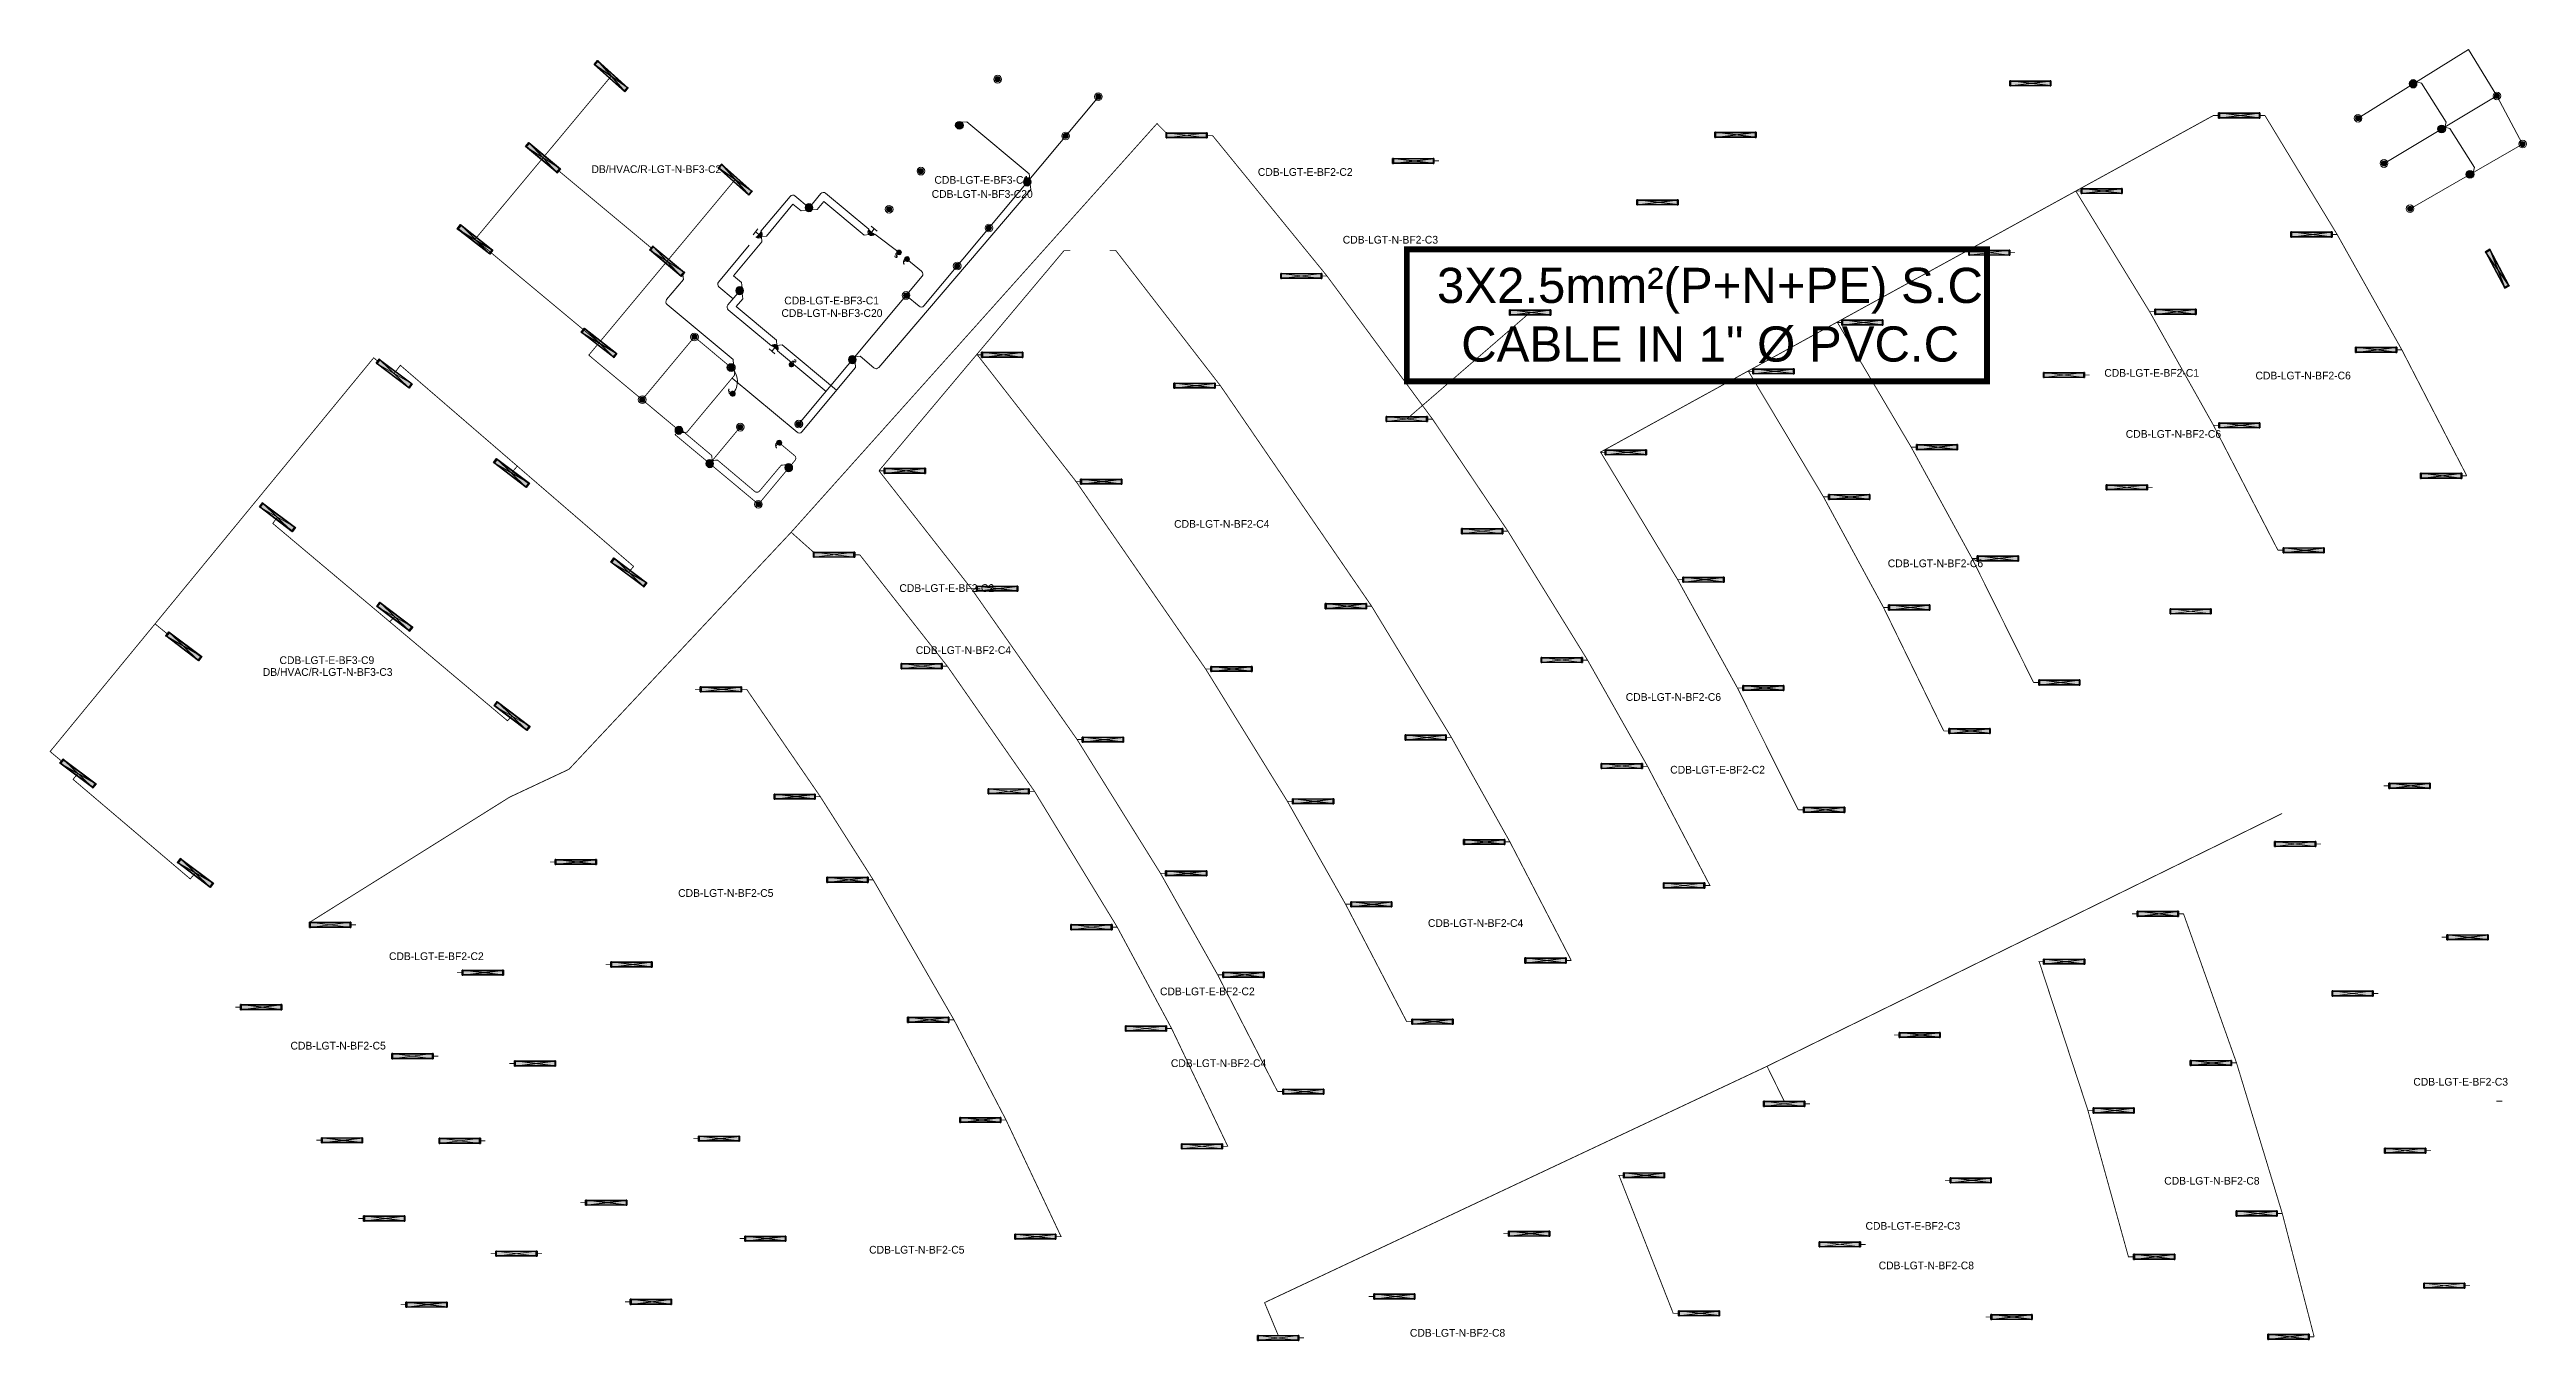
# Model space of a CAD drawing. Header units: inches. Extents: x 1182429 to 1211915, y -922309 to -906718.
# Drawn here: x 1195314 to 1198198, y -921731 to -920227 of the extents above; entities that cross this region are included whole.
import ezdxf

# ---------------------------------------------------------------- set-up
doc = ezdxf.new("R2010")
doc.units = ezdxf.units.IN
doc.header["$LTSCALE"] = 6
for name, color, linetype, lineweight in [('2 WAY SWITCH BOARD', 1, 'Continuous', 18), ('ELE TUBE LIGHT', 2, 'Continuous', 5), ('ELE WIRING', 1, 'Continuous', 0), ('ELECT TEXT', 3, 'Continuous', 20), ('EWIR', 200, 'Continuous', 5), ('FIRE ALRAM', 12, 'Continuous', 0), ('Hatch', 251, 'Continuous', 0), ('SWITCH BOARD', 1, 'Continuous', 18), ('UPS', 1, 'UPS_LINE', 0)]:
    doc.layers.add(name, color=color, linetype=linetype, lineweight=lineweight)
for name, color, linetype in [('CELLING', 34, 'Continuous'), ('E-WIRING', 5, 'Continuous'), ('LIGHT', 8, 'Continuous'), ('YH TEXT', 123, 'Continuous')]:
    doc.layers.add(name, color=color, linetype=linetype)
doc.styles.add('ARIAL', font='arial.ttf', dxfattribs={"height": 8})
doc.styles.get("Standard").update_dxf_attribs({"font": 'stylu.ttf', "height": 96})
doc.linetypes.add('UPS_LINE', pattern='A,12.7,-5.08,["UPS",Standard,S=2.54,R=0,X=-2.54,Y=-1.27],-6.35', length=24.13)
pattern_1 = [(0, (-62.5046516, 0), (0, 0.001397), [0.001016, -0.000381]), (90, (-62.5046516, 0), (-0.001397, 0), [0.001016, -0.000381])]
pattern_2 = [(0, (-27.8192783, 2.9401021), (0, 0.001397), [0.001016, -0.000381]), (90, (-27.8192783, 2.9401021), (-0.001397, 0), [0.001016, -0.000381])]

# ---------------------------------------------------------------- blocks, each defined once
blk = doc.blocks.new('fdfdgfd')
at = {"lineweight": -3}
blk.add_hatch(color=7, dxfattribs=at).paths.add_polyline_path([(23202, 14980.4), (23207.4, 14980.4), (23207.4, 15026.6), (23202, 15026.6)])
at = {"layer": 'Hatch'}
h = blk.add_hatch(dxfattribs=at)
h.set_pattern_fill('ANGLE', color=1, scale=0.0002)
h.set_pattern_definition(pattern_1)
h.paths.add_polyline_path([(23201.7, 15026.6), (23207.7, 15026.6), (23207.7, 15027.5), (23201.7, 15027.5)])
h = blk.add_hatch(dxfattribs=at)
h.set_pattern_fill('ANGLE', color=1, scale=0.0002)
h.set_pattern_definition(pattern_1)
h.paths.add_polyline_path([(23201.7, 14980.4), (23207.7, 14980.4), (23207.7, 14979.5), (23201.7, 14979.5)])
for p, q in [((23207.7, 15027.5), (23201.7, 14979.5)), ((23201.7, 15027.5), (23207.7, 14979.5))]:
    blk.add_line(p, q)
at = {"layer": 'CELLING', "color": 1}
for points in [[(23201.7, 14979.5), (23207.7, 14979.5), (23207.7, 15027.5), (23201.7, 15027.5)], [(23207.7, 15026.6), (23201.7, 15026.6), (23201.7, 15027.5), (23207.7, 15027.5)], [(23201.7, 15026.6), (23207.7, 15026.6), (23207.7, 15027.5), (23201.7, 15027.5)], [(23201.7, 14980.4), (23207.7, 14980.4), (23207.7, 14979.5), (23201.7, 14979.5)], [(23201.7, 14980.4), (23207.7, 14980.4), (23207.7, 14979.5), (23201.7, 14979.5)]]:
    blk.add_lwpolyline(points, close=True, dxfattribs=at)
at = {"layer": 'CELLING', "color": 5}
blk.add_lwpolyline([(23202, 14980.4), (23207.4, 14980.4), (23207.4, 15026.6), (23202, 15026.6)], close=True, dxfattribs=at)
blk = doc.blocks.new('sdfdsf')
at = {"lineweight": -3}
blk.add_hatch(color=7, dxfattribs=at).paths.add_polyline_path([(23236.7, 14983.3), (23242.1, 14983.3), (23242.1, 15029.5), (23236.7, 15029.5)])
at = {"layer": 'Hatch'}
h = blk.add_hatch(dxfattribs=at)
h.set_pattern_fill('ANGLE', color=5, scale=0.0002)
h.set_pattern_definition(pattern_2)
h.paths.add_polyline_path([(23236.4, 15029.5), (23242.4, 15029.5), (23242.4, 15030.4), (23236.4, 15030.4)])
h = blk.add_hatch(dxfattribs=at)
h.set_pattern_fill('ANGLE', color=5, scale=0.0002)
h.set_pattern_definition(pattern_2)
h.paths.add_polyline_path([(23236.4, 14983.3), (23242.4, 14983.3), (23242.4, 14982.4), (23236.4, 14982.4)])
for p, q in [((23242.4, 15030.4), (23236.4, 14982.4)), ((23242.4, 14982.4), (23236.4, 15030.4))]:
    blk.add_line(p, q)
at = {"layer": 'CELLING', "color": 5}
for points in [[(23236.4, 14982.4), (23242.4, 14982.4), (23242.4, 15030.4), (23236.4, 15030.4)], [(23242.4, 15029.5), (23236.4, 15029.5), (23236.4, 15030.4), (23242.4, 15030.4)], [(23236.4, 15029.5), (23242.4, 15029.5), (23242.4, 15030.4), (23236.4, 15030.4)], [(23236.7, 14983.3), (23242.1, 14983.3), (23242.1, 15029.5), (23236.7, 15029.5)], [(23236.4, 14983.3), (23242.4, 14983.3), (23242.4, 14982.4), (23236.4, 14982.4)], [(23236.4, 14983.3), (23242.4, 14983.3), (23242.4, 14982.4), (23236.4, 14982.4)]]:
    blk.add_lwpolyline(points, close=True, dxfattribs=at)
blk = doc.blocks.new('gdfgdfgtrerter')
h = blk.add_hatch(color=7)
h.dxf.hatch_style = 1
edge = h.paths.add_edge_path()
edge.add_arc((41187.5, -371264.8), 3.45, 0, 360)
at = {"color": 1, "linetype": 'ByBlock', "lineweight": -3}
blk.add_circle((41187.5, -371264.8), 3.45, dxfattribs=at)
at = {"layer": 'LIGHT', "color": 1}
blk.add_circle((41187.5, -371264.9), 4.47, dxfattribs=at)
blk = doc.blocks.new('GHJHGH')
at = {"linetype": 'ByBlock'}
h = blk.add_hatch(color=7, dxfattribs=at)
h.dxf.hatch_style = 1
edge = h.paths.add_edge_path()
edge.add_line((190816.7, -71171.2), (190809.6, -71171.2))
edge.add_arc((190813.2, -71171.2), 3.56, 180, 360)
at = {"layer": 'UPS'}
for points in [[(190817.7, -71166.7), (190808.7, -71166.7)], [(190813.2, -71171.2), (190813.2, -71166.7)]]:
    blk.add_lwpolyline(points, dxfattribs=at)
blk.add_arc((190813.2, -71171.2), 4.5, 180, 0, dxfattribs=at)
at = {"layer": 'UPS', "linetype": 'ByBlock'}
blk.add_arc((190813.2, -71171.2), 3.56, 180, 0, dxfattribs=at)
blk = doc.blocks.new('y')
h = blk.add_hatch(color=1)
edge = h.paths.add_edge_path()
edge.add_ellipse((31450.2, -21320.8), major_axis=(2.46, -1.51), ratio=1, start_angle=-82.471, end_angle=97.529)
edge.add_ellipse((31450.2, -21320.8), major_axis=(2.46, -1.51), ratio=1, start_angle=97.529, end_angle=277.529)
at = {"color": 1}
for centre, major_axis, ratio, start_param, end_param in [((31450.2, -21320.8), (2.46, -1.51), 1, -1.439389712157278, 4.843795595022306), ((31449, -21329.3), (5.9, 10.4), 0.660229, -0.437443, 0.437443), ((31454, -21325.2), (1.4, 5.66), 0.529648, -0.741342, 0.741342)]:
    blk.add_ellipse(centre, major_axis=major_axis, ratio=ratio, start_param=start_param, end_param=end_param, dxfattribs=at)
blk = doc.blocks.new('A$C653A0787')
at = {"layer": '2 WAY SWITCH BOARD', "xscale": 0.8072676537327126, "yscale": 0.8072676537327126, "zscale": 0.8072676537327126, "rotation": 270}
blk.add_blockref('y', (17214.4, 25397.1), dxfattribs=at)
at = {"layer": '2 WAY SWITCH BOARD', "text_generation_flag": 4}
blk.add_text('$', height=5.59, dxfattribs=at).set_placement((1.5, 7.5))
blk = doc.blocks.new('dsfasd')
at = {"layer": 'ELE TUBE LIGHT'}
h = blk.add_hatch(color=7, dxfattribs=at)
h.dxf.hatch_style = 1
h.paths.add_polyline_path([(111616.8, -26221.5, 1), (111610.8, -26221.5, 1)])
at = {"layer": 'ELE TUBE LIGHT', "color": 204}
for radius in [4.5, 3]:
    blk.add_circle((111613.8, -26221.5), radius, dxfattribs=at)

msp = doc.modelspace()

# ---------------------------------------------------------------- linework, layer by layer
at = {"layer": 'EWIR'}
for points in [[(1198194, -920337.6), (1198164.1, -920281.5), (1198130.8, -920227.5), (1198002.3, -920307.4)], [(1198032.6, -920360.1), (1198164.1, -920281.5)], [(1198062.9, -920412.9), (1198194, -920337.6)], [(1196274.6, -920442.5), (1196303.1, -920463.8)], [(1196161.3, -920578.3), (1196217.9, -920625.6)]]:
    msp.add_lwpolyline(points, dxfattribs=at)
at = {"layer": 'EWIR', "const_width": 1}
for points in [[(1195967.6, -920258.5), (1195809.1, -920448.5), (1195953.6, -920569), (1196112, -920379)], [(1197833.9, -920304.3), (1197673.6, -920392.3)], [(1197840.8, -920304.3), (1197833.9, -920304.3)], [(1197887, -920304.3), (1197893.9, -920304.3)], [(1197893.9, -920304.3), (1197978, -920442.9), (1198053.4, -920577.3), (1198129, -920724)], [(1196924.9, -920357.2), (1196931.8, -920357.2)], [(1197673.6, -920392.3), (1197542.9, -920464.1), (1197395, -920545.3), (1197119.4, -920696.7), (1197119.4, -920696.7), (1197119.4, -920696.7)], [(1197680.6, -920392.3), (1197673.6, -920392.3)], [(1197673.6, -920392.3), (1197759.6, -920532.8), (1197834, -920665.2), (1197909, -920810.6)], [(1197971.1, -920442.9), (1197978, -920442.9)], [(1196495.4, -920461.4), (1196393.2, -920583), (1196279.6, -920718.1), (1196279.6, -920718.1)], [(1196495.4, -920461.4), (1196502.3, -920461.4)], [(1196548.4, -920461.4), (1196555.3, -920461.4)], [(1196555.3, -920461.4), (1196677.2, -920618.9), (1196853.3, -920875.7), (1196946.3, -921028.6), (1197014.5, -921150.4), (1197086, -921288.5)], [(1196894.3, -920657.9), (1197038, -920533.7)], [(1197766.5, -920532.8), (1197759.6, -920532.8)], [(1196107.4, -920597.9), (1196064.7, -920562.2), (1196003.8, -920635.3)], [(1197395, -920545.3), (1197401.9, -920545.3)], [(1197624.4, -920964.7), (1197552.8, -920820.3), (1197481.8, -920690.5), (1197395.9, -920545.3)], [(1195328.3, -921056.8), (1195327.5, -921056.2), (1195314.2, -921045.1), (1195691.1, -920586.5), (1195696.4, -920591)], [(1195714.8, -920604.9), (1195722.1, -920595.2), (1195993.8, -920829.5), (1195990, -920834.1), (1195988.2, -920836.5)], [(1195953.6, -920569), (1195941.6, -920583.4), (1196046.5, -920670.9), (1196042.2, -920676.1), (1196139.2, -920757.1)], [(1196393.2, -920583), (1196400.1, -920583)], [(1196394.1, -920583), (1196509.3, -920730.8), (1196660.1, -920949), (1196755.3, -921103.1), (1196823.1, -921223), (1196894.3, -921359.8)], [(1198046.5, -920577.3), (1198053.4, -920577.3)], [(1196670.3, -920618.9), (1196677.2, -920618.9)], [(1197291.4, -920602.2), (1197298.3, -920602.2)], [(1197292.3, -920602.2), (1197379.7, -920748.5), (1197449.6, -920877.3), (1197519.8, -921021.2)], [(1196082.5, -920709.8), (1196118, -920667.2)], [(1197840.9, -920665.2), (1197834, -920665.2)], [(1197119.4, -920696.7), (1197126.3, -920696.7)], [(1197350.3, -921113), (1197279.5, -920971.1), (1197209.9, -920844.9), (1197120.3, -920696.7)], [(1197481.8, -920690.5), (1197488.8, -920690.5)], [(1195851.5, -920720.7), (1195858.4, -920712.7)], [(1196174.7, -920714.5), (1196139.2, -920757.1)], [(1196279.6, -920718.1), (1196286.5, -920718.1)], [(1196279.6, -920718.1), (1196387.2, -920855.4)], [(1196508.4, -920730.8), (1196515.3, -920730.8)], [(1198122.1, -920724), (1198129, -920724)], [(1197379.7, -920748.5), (1197386.6, -920748.5)], [(1197552.8, -920820.3), (1197559.7, -920820.3)], [(1197915.9, -920810.6), (1197909, -920810.6)], [(1197209.9, -920844.9), (1197216.8, -920844.9)], [(1196387.2, -920855.4), (1196394.1, -920855.4)], [(1196387.2, -920855.4), (1196510.4, -921031.2), (1196607.5, -921187), (1196674.1, -921305.2), (1196743.9, -921441.2)], [(1196846.4, -920875.7), (1196853.3, -920875.7)], [(1197449.6, -920877.3), (1197456.5, -920877.3)], [(1195451.4, -920908.7), (1195436.4, -920896.4)], [(1196660.1, -920949), (1196667, -920949)], [(1197624.4, -920964.7), (1197631.3, -920964.7)], [(1196065.5, -920972.7), (1196072.4, -920972.7)], [(1196118.6, -920972.7), (1196125.5, -920972.7)], [(1196484.8, -921610.1), (1196491.7, -921610.1), (1196427.6, -921474.3), (1196366.9, -921357.6), (1196272.9, -921194.6), (1196211.3, -921097.7), (1196125.5, -920972.7)], [(1197279.5, -920971.1), (1197286.5, -920971.1)], [(1197519.8, -921021.2), (1197526.7, -921021.2)], [(1196510.4, -921031.2), (1196517.3, -921031.2)], [(1196939.4, -921028.6), (1196946.3, -921028.6)], [(1195483.4, -921186.5), (1195477.4, -921193.5), (1195340.9, -921077.5), (1195346.7, -921070.6)], [(1198032.3, -921085.1), (1198039.2, -921085.1)], [(1196204.4, -921097.7), (1196211.3, -921097.7)], [(1196755.3, -921103.1), (1196762.2, -921103.1)], [(1197350.3, -921113), (1197357.3, -921113)], [(1197007.6, -921150.4), (1197014.5, -921150.4)], [(1195896.5, -921173.8), (1195903.4, -921173.8)], [(1196266, -921194.6), (1196272.9, -921194.6)], [(1196607.5, -921187), (1196614.4, -921187)], [(1196823.1, -921223), (1196830, -921223)], [(1197739.1, -921234.2), (1197746, -921234.2)], [(1197792.2, -921234.2), (1197799.1, -921234.2)], [(1197951.2, -921726.8), (1197914.1, -921583.2), (1197860.8, -921407.8), (1197799.1, -921234.2)], [(1198099.8, -921261.4), (1198106.8, -921261.4)], [(1195788.1, -921302.7), (1195795, -921302.7)], [(1195961.3, -921293), (1195968.2, -921293)], [(1196674.1, -921305.2), (1196681, -921305.2)], [(1197079.1, -921288.5), (1197086, -921288.5)], [(1197630, -921289.8), (1197636.9, -921289.8)], [(1197630.9, -921289.8), (1197687.7, -921463.1), (1197734.9, -921633.6), (1197741.8, -921633.6)], [(1195530, -921342.8), (1195536.9, -921342.8)], [(1196360, -921357.6), (1196366.9, -921357.6)], [(1196894.3, -921359.8), (1196901.2, -921359.8)], [(1197461.8, -921375.3), (1197468.7, -921375.3)], [(1195849, -921408.5), (1195855.9, -921408.5)], [(1197853.9, -921407.8), (1197860.8, -921407.8)], [(1196743.9, -921441.2), (1196750.8, -921441.2)], [(1198163.3, -921452.4), (1198170.3, -921452.4)], [(1196420.7, -921474.3), (1196427.6, -921474.3)], [(1197687.7, -921463.1), (1197694.6, -921463.1)], [(1195624.1, -921497.8), (1195631, -921497.8)], [(1196063.3, -921496), (1196070.2, -921496)], [(1197140.6, -921538.7), (1197147.5, -921538.7)], [(1197204.7, -921699.5), (1197141.5, -921538.7)], [(1197521.2, -921544.6), (1197528.1, -921544.6)], [(1195931.9, -921570.5), (1195938.8, -921570.5)], [(1195673.3, -921589), (1195680.2, -921589)], [(1197907.2, -921583.2), (1197914.1, -921583.2)], [(1195827.3, -921630), (1195834.2, -921630)], [(1196117.3, -921612.4), (1196124.2, -921612.4)], [(1197006.9, -921606.7), (1197013.8, -921606.7)], [(1195722.6, -921689.4), (1195729.5, -921689.4)], [(1195983.9, -921686), (1195990.8, -921686)], [(1196849.8, -921679.8), (1196856.7, -921679.8)], [(1197204.7, -921699.5), (1197211.6, -921699.5)], [(1197568.7, -921703.8), (1197575.7, -921703.8)], [(1197944.3, -921726.8), (1197951.2, -921726.8)]]:
    msp.add_lwpolyline(points, dxfattribs=at)
at = {"layer": 'EWIR'}
for points in [[(1196311.1, -920513.9), (1196326.3, -920526.5, 0.414214), (1196331.9, -920526), (1196535.2, -920282.4)], [(1196198.1, -920411.7), (1196181.6, -920398, 0.414214), (1196176, -920398.5), (1196142.1, -920439.1)], [(1196198.1, -920411.7), (1196211.8, -920395.2, -0.414214), (1196217.4, -920394.7), (1196267.7, -920436.7)], [(1196109.7, -920517.7), (1196093.2, -920504, -0.414214), (1196092.7, -920498.3), (1196128.6, -920455.2)], [(1196312.2, -920471.6), (1196329.3, -920485.8, -0.414214), (1196329.8, -920491.5), (1196186.2, -920663.6)], [(1196117.4, -920508.5), (1196103.6, -920524.9, 0.414214), (1196104.1, -920530.6), (1196154.4, -920572.5)]]:
    msp.add_lwpolyline(points, format="xyb", dxfattribs=at)
at = {"layer": 'EWIR', "const_width": 1}
msp.add_lwpolyline([(1196174.7, -920714.5), (1196181.8, -920706, 0.414214), (1196181.3, -920700.4), (1196163.4, -920685.5)], format="xyb", dxfattribs=at)
at = {"layer": 'EWIR'}
msp.add_arc((1196093.6, -920614), 21.2, 317.4047, 49.2842, dxfattribs=at)
at = {"layer": 'FIRE ALRAM', "color": 0, "linetype": 'ByBlock', "ltscale": 12, "const_width": 6.88}
msp.add_lwpolyline([(1196894.4, -920613.9), (1197570.3, -920613.9), (1197570.3, -920460.3), (1196894.4, -920460.3)], close=True, dxfattribs=at)
at = {"layer": 'UPS'}
for points in [[(1198070.3, -920265), (1198076.1, -920266.5), (1198104.9, -920312), (1198103.4, -920317.8)], [(1196376.1, -920312.2), (1196382, -920311.6), (1196454.7, -920372.2), (1196455.2, -920378.2)], [(1198103.4, -920317.8), (1198109.2, -920319.3), (1198138, -920364.8), (1198136.5, -920370.6)], [(1196142.7, -920445.4), (1196148.6, -920444.9), (1196179.4, -920407.4), (1196188.8, -920415.3), (1196194.8, -920414.7)], [(1196201.8, -920414.1), (1196207.8, -920413.6), (1196215.4, -920404.5), (1196262.3, -920443.6), (1196268.3, -920443)], [(1196142.7, -920445.4), (1196143.2, -920451.4), (1196110.1, -920491.1), (1196119.5, -920498.9), (1196120.1, -920504.9)], [(1196120.4, -920511.7), (1196121, -920517.7), (1196113.3, -920526.9), (1196160.2, -920566), (1196160.8, -920572)], [(1196160.8, -920572), (1196166.7, -920571.4), (1196230.2, -920624.4)]]:
    msp.add_lwpolyline(points, dxfattribs=at).dxf.unprotected_set("ltscale", 0)
at = {"layer": 'UPS', "const_width": 1}
for points in [[(1196203.3, -920812.9), (1196177.3, -920789.7), (1196603.4, -920313.7), (1196614, -920324.4)], [(1196661, -920327.4), (1196667.9, -920327.4)], [(1196667.9, -920327.4), (1196801.4, -920491.2), (1196924.3, -920657.9), (1197012.2, -920788.5), (1197104.9, -920938.6), (1197174.8, -921062.3)], [(1195906.1, -920368.3), (1196015.1, -920459.2)], [(1197596, -920464.1), (1197602.9, -920464.1)], [(1196794.5, -920491.2), (1196801.4, -920491.2)], [(1196110.9, -920600.7), (1196111.4, -920606.7), (1196055.9, -920673.2), (1196049.9, -920673.7)], [(1197682.8, -920606.6), (1197689.8, -920606.6)], [(1196043.5, -920671.2), (1196049.5, -920670.6), (1196084.8, -920700.3), (1196085.4, -920706.3)], [(1196917.4, -920657.9), (1196924.3, -920657.9)], [(1197756.2, -920737.4), (1197763.1, -920737.4)], [(1195852.2, -921003.9), (1195846.8, -921009.2), (1195573.5, -920779.4), (1195578.9, -920772.3)], [(1196177.3, -920789.7), (1195918.5, -921065.8), (1195849.5, -921098.2), (1195616.5, -921244)], [(1197005.2, -920788.5), (1197012.2, -920788.5)], [(1196250.3, -920815.9), (1196257.2, -920815.9)], [(1196257.2, -920815.9), (1196359.2, -920945.7), (1196460.7, -921091.4), (1196557.1, -921249.6), (1196620.5, -921367.8), (1196685.9, -921505)], [(1195715.6, -920888.1), (1195709.7, -920893.9)], [(1197097.9, -920938.6), (1197104.9, -920938.6)], [(1196352.3, -920945.7), (1196359.2, -920945.7)], [(1197167.9, -921062.3), (1197174.8, -921062.3)], [(1197240.5, -921201.1), (1197247.4, -921201.1), (1197174.8, -921062.3)], [(1196453.8, -921091.4), (1196460.7, -921091.4)], [(1197334, -921452.5), (1197314, -921411.7), (1197913.9, -921117.3)], [(1197952.2, -921152.9), (1197959.1, -921152.9)], [(1195663.6, -921247), (1195670.5, -921247)], [(1196550.2, -921249.6), (1196557.1, -921249.6)], [(1198019.1, -921327), (1198026, -921327)], [(1196613.6, -921367.8), (1196620.5, -921367.8)], [(1195759.3, -921400), (1195766.2, -921400)], [(1196744.6, -921725.1), (1196728.7, -921687), (1197314, -921411.7)], [(1197357.1, -921455.5), (1197364, -921455.5)], [(1195814.4, -921498.6), (1195821.3, -921498.6)], [(1196679, -921505), (1196685.9, -921505)], [(1198080.3, -921510), (1198087.3, -921510)], [(1195880.3, -921630), (1195887.2, -921630)], [(1197421.8, -921619.3), (1197428.7, -921619.3)], [(1198125.9, -921667.2), (1198132.8, -921667.2)], [(1196767.6, -921728.1), (1196774.5, -921728.1)]]:
    msp.add_lwpolyline(points, dxfattribs=at).dxf.unprotected_set("ltscale", 0)
at = {"layer": 'UPS'}
for points in [[(1196251.5, -920585.3), (1196257.5, -920584.8), (1196273.7, -920598.3, 0.4109), (1196279.3, -920597.8), (1196456.4, -920390.4), (1196455.8, -920384.4)], [(1196051.2, -920489.4), (1196051.8, -920495.4), (1196032.3, -920518.7, 0.414214), (1196032.8, -920524.3), (1196109.8, -920588.5), (1196110.3, -920594.4)], [(1196251.7, -920592), (1196252.3, -920598), (1196189.8, -920672.8, -0.414675), (1196184.2, -920673.3), (1196108.6, -920610.1)]]:
    msp.add_lwpolyline(points, format="xyb", dxfattribs=at).dxf.unprotected_set("ltscale", 0)
at = {"layer": 'UPS', "const_width": 1}
msp.add_lwpolyline([(1196085.5, -920706.2), (1196091.5, -920705.6), (1196134.9, -920742.2, 0.414214), (1196140.5, -920741.7), (1196165.8, -920711.6), (1196171.8, -920711.1)], format="xyb", dxfattribs=at).dxf.unprotected_set("ltscale", 0)

# ---------------------------------------------------------------- block references
at = {"layer": 'E-WIRING'}
for p, rotation in [((1191739.4, -947596.9), 48.35657551850435), ((1191883.9, -947717.4), 48.35657551850435), ((1184647.1, -944618.6), 27.89712451095957)]:
    msp.add_blockref('sdfdsf', p, dxfattribs=dict(at, rotation=rotation))
at = {"layer": 'E-WIRING', "xscale": -1}
for p, rotation in [((1212627, -897027.5), 90.00000000000064), ((1212870.3, -897064.9), 90.00000000000064), ((1212283.6, -897087.5), 90.00000000000064), ((1211908.3, -897117.8), 90.00000000000064), ((1212710.1, -897152.9), 90.00000000000064), ((1212192.7, -897166.1), 90.00000000000064), ((1221947.1, -911389.4), 51.9674011129921), ((1212954.5, -897203.5), 90.00000000000064), ((1212044.4, -897294.3), 90.00000000000064), ((1212796, -897293.5), 90.00000000000064), ((1222091.5, -911509.9), 51.9674011129921), ((1212431.4, -897306), 90.00000000000064), ((1211429.6, -897343.6), 90.00000000000064), ((1213029.8, -897337.9), 90.00000000000064), ((1211653.6, -897379.5), 90.00000000000064), ((1212327.8, -897362.9), 90.00000000000064), ((1212870.4, -897425.8), 90.00000000000064), ((1221816.9, -911178.2), 53.03033516975739), ((1212155.8, -897457.3), 90.00000000000064), ((1212518.3, -897451.2), 90.00000000000064), ((1211316, -897478.7), 90.00000000000064), ((1211544.8, -897491.4), 90.00000000000064), ((1213105.5, -897484.6), 90.00000000000064), ((1212416.1, -897509.2), 90.00000000000064), ((1221953.6, -911294), 53.03033516975739), ((1212589.2, -897580.9), 90.00000000000064), ((1212945.4, -897571.3), 90.00000000000064), ((1211423.6, -897616), 90.00000000000064), ((1212246.3, -897605.6), 90.00000000000064), ((1211829.8, -897636.4), 90.00000000000064), ((1212486, -897637.9), 90.00000000000064), ((1221435.2, -911380.1), 53.03033516975739), ((1211101.9, -897733.3), 90.00000000000064), ((1211696.5, -897709.6), 90.00000000000064), ((1212316, -897731.7), 90.00000000000064), ((1212660.8, -897725.3), 90.00000000000064), ((1211922.8, -897789.3), 90.00000000000064), ((1212556.2, -897781.9), 90.00000000000064), ((1221312.1, -911528.2), 53.03033516975739), ((1211546.8, -897791.8), 90.00000000000064), ((1213068.7, -897845.7), 90.00000000000064), ((1211187.8, -897858.3), 90.00000000000064), ((1211791.7, -897863.7), 90.00000000000064), ((1212386.8, -897873.6), 90.00000000000064), ((1221448.8, -911644), 53.03033516975739), ((1210932.9, -897934.4), 90.00000000000064), ((1211991, -897911.1), 90.00000000000064), ((1211249.3, -897955.2), 90.00000000000064), ((1211643.9, -897947.6), 90.00000000000064), ((1211859.5, -897983.6), 90.00000000000064), ((1212775.5, -897994.8), 90.00000000000064), ((1212062.4, -898049.1), 90.00000000000064), ((1212666.4, -898050.4), 90.00000000000064), ((1213136.3, -898022.1), 90.00000000000064), ((1210824.5, -898063.3), 90.00000000000064), ((1210997.7, -898053.7), 90.00000000000064), ((1211710.5, -898065.8), 90.00000000000064), ((1210566.4, -898103.4), 90.00000000000064), ((1211343.4, -898118.2), 90.00000000000064), ((1211930.7, -898120.4), 90.00000000000064), ((1212498.2, -898135.9), 90.00000000000064), ((1210885.4, -898169.1), 90.00000000000064), ((1212837.3, -898168.4), 90.00000000000064), ((1211780.3, -898201.8), 90.00000000000064), ((1212724.1, -898223.8), 90.00000000000064), ((1211404.1, -898234.9), 90.00000000000064), ((1210660.5, -898258.5), 90.00000000000064), ((1211099.7, -898256.6), 90.00000000000064), ((1212177, -898299.3), 90.00000000000064), ((1212557.6, -898305.2), 90.00000000000064), ((1210968.3, -898331.2), 90.00000000000064), ((1210709.7, -898349.7), 90.00000000000064), ((1212043.3, -898367.3), 90.00000000000064), ((1212890.6, -898343.8), 90.00000000000064), ((1211153.7, -898373.1), 90.00000000000064), ((1211468.1, -898370.7), 90.00000000000064), ((1212771.3, -898394.2), 90.00000000000064), ((1210759, -898450), 90.00000000000064), ((1211020.3, -898446.7), 90.00000000000064), ((1211886.2, -898440.4), 90.00000000000064), ((1212241.1, -898460.1), 90.00000000000064), ((1212605.1, -898464.4), 90.00000000000064), ((1212927.7, -898487.4), 90.00000000000064)]:
    msp.add_blockref('sdfdsf', p, dxfattribs=dict(at, rotation=rotation))
at = {"layer": 'ELE TUBE LIGHT', "xscale": -1}
for p, rotation in [((1242212.1, -1025371.9), 280.3209998568647), ((1242122.7, -1025479), 280.3209998568647), ((1242085.7, -1025523.4), 280.3209998568647), ((1150265, -815454.7), 100.323976631178)]:
    msp.add_blockref('dsfasd', p, dxfattribs=dict(at, rotation=rotation))
at = {"layer": 'ELE TUBE LIGHT'}
for p in [(1086550.3, -894060), (1084921.4, -894060.9), (1086388.6, -894086), (1086580.2, -894116.1), (1086418.8, -894138.7), (1086449.1, -894191.4), (1084793.9, -894213.8), (1084756.9, -894258.1), (1084697.4, -894292.4), (1084390, -894413.8), (1084504.2, -894445.8), (1084572.4, -894442.2), (1084572.5, -894442.2), (1084525.4, -894535.6)]:
    msp.add_blockref('dsfasd', p, dxfattribs=at)
at = {"layer": 'ELE TUBE LIGHT', "rotation": 0.00297677425175391}
msp.add_blockref('dsfasd', (1084881.9, -894112.4), dxfattribs=at)
at = {"layer": 'ELE WIRING', "zscale": 1.157162872691172}
for p, xscale, yscale, rotation in [((1196301.2, -920473.8), -1.157162872691171, 1.15716287269117, 331.0566534950868), ((1196187.3, -920590.9), 1.157162872691172, 1.157162872691172, 129.1748287789607)]:
    msp.add_blockref('A$C653A0787', p, dxfattribs=dict(at, xscale=xscale, yscale=yscale, rotation=rotation))
at = {"layer": 'EWIR', "xscale": -1}
for name, p, rotation in [('GHJHGH', (1263728.4, -728331.4), 50.16198831565436), ('GHJHGH', (1388382.4, -988028.8), 320.1619883156544), ('sdfdsf', (1221680.3, -911062.4), 53.03033516975739)]:
    msp.add_blockref(name, p, dxfattribs=dict(at, rotation=rotation))
at = {"layer": 'EWIR', "rotation": 140.1619883168802}
msp.add_blockref('GHJHGH', (1297081.8, -1097463.4), dxfattribs=at)
at = {"layer": 'SWITCH BOARD', "xscale": -1, "rotation": 56.30291558891567}
for p in [(1196022.3, -882476.7), (1195873.5, -882690.6)]:
    msp.add_blockref('y', p, dxfattribs=at)
at = {"layer": 'SWITCH BOARD', "rotation": 134.0210610417409}
msp.add_blockref('y', (1202633.2, -958060), dxfattribs=at)
at = {"layer": 'UPS', "linetype": 'ByBlock', "xscale": -1, "rotation": 180}
for p in [(1156879, -1291532.3), (1155264.8, -1291646.5), (1155010.5, -1291676.6), (1154929.8, -1291773.3), (1155061.1, -1291853.6), (1154859, -1291935.8), (1154895, -1291974.6), (1154987.1, -1291979.4)]:
    msp.add_blockref('gdfgdfgtrerter', p, dxfattribs=at)
at = {"layer": 'UPS', "linetype": 'ByBlock'}
for p, rotation in [((838494.9, -1027353.6), 100.3209998568646), ((847735.7, -790785.8), 63.37954201216757), ((847768.7, -790838.5), 63.37954201216757), ((1553980.2, -813541.3), 280.323976631178)]:
    msp.add_blockref('gdfgdfgtrerter', p, dxfattribs=dict(at, rotation=rotation))
at = {"layer": 'UPS', "linetype": 'UPS_LINE', "ltscale": 0.2, "xscale": -1}
for p, rotation in [((1181634.5, -943532.1), 270.0000000000011), ((1169502.4, -928559.9), 230.161988315996), ((1169646.9, -928680.4), 230.161988315996), ((1182569.4, -943668.8), 270.0000000000011), ((1181768, -943695.9), 270.0000000000011), ((1182656.3, -943811.3), 270.0000000000011), ((1181890.8, -943862.6), 270.0000000000011), ((1182729.6, -943942.1), 270.0000000000011), ((1169636.7, -930288.7), 233.0303351697662), ((1181978.7, -943993.2), 270.0000000000011), ((1181223.8, -944020.6), 270.0000000000011), ((1169773.3, -930404.6), 233.0303351697662), ((1182803.9, -944086.6), 270.0000000000011), ((1182071.4, -944143.3), 270.0000000000011), ((1181325.8, -944150.3), 270.0000000000011), ((1169910, -930520.3), 233.0303351697662), ((1182141.3, -944266.7), 270.0000000000011), ((1181427.2, -944296.1), 270.0000000000011), ((1182925.6, -944357.6), 270.0000000000011), ((1182213.9, -944405.8), 270.0000000000011), ((1180637, -944451.6), 270.0000000000011), ((1181523.6, -944454.3), 270.0000000000011), ((1182992.5, -944531.7), 270.0000000000011), ((1181587.1, -944572.5), 270.0000000000011), ((1180732.8, -944604.7), 270.0000000000011), ((1182330.5, -944660.2), 270.0000000000011), ((1180787.8, -944703.2), 270.0000000000011), ((1181652.4, -944709.7), 270.0000000000011), ((1183053.8, -944714.7), 270.0000000000011), ((1180853.8, -944834.6), 270.0000000000011), ((1182395.2, -944823.9), 270.0000000000011), ((1183099.3, -944871.9), 270.0000000000011), ((1181741.1, -944932.8), 270.0000000000011)]:
    msp.add_blockref('fdfdgfd', p, dxfattribs=dict(at, rotation=rotation))

# ---------------------------------------------------------------- texts
at = {"layer": 'ELECT TEXT', "color": 5, "char_height": 9, "attachment_point": 1, "rotation": 0.0025}
for s, insert, width in [('DB/HVAC/R-LGT-N-BF3-C2', (1195944.7, -920362.3), 126.473), ('CDB-LGT-N-BF3-C20', (1196341, -920391.2), 95.046), ('CDB-LGT-N-BF2-C3', (1196819.8, -920444.5), 88.951), ('CDB-LGT-N-BF3-C20', (1196166, -920529.9), 95.046), ('CDB-LGT-N-BF2-C6', (1197882.9, -920602.7), 89.56), ('CDB-LGT-N-BF2-C6', (1197731.8, -920670.7), 89.284), ('CDB-LGT-N-BF2-C4\\P', (1196623.4, -920775.5), 89.404), ('CDB-LGT-N-BF2-C6', (1197454.6, -920821.4), 89.284), ('CDB-LGT-N-BF2-C4', (1196322.5, -920922.5), 89.404), ('DB/HVAC/R-LGT-N-BF3-C3', (1195561.9, -920948), 126.478), ('CDB-LGT-N-BF2-C6', (1197149.4, -920977.1), 89.284), ('CDB-LGT-N-BF2-C5', (1196045.7, -921205.4), 89.008), ('CDB-LGT-N-BF2-C4', (1196919, -921240.4), 89.404), ('CDB-LGT-N-BF2-C5', (1195594.2, -921383.2), 89.008), ('CDB-LGT-N-BF2-C4', (1196619.6, -921403.6), 89.404), ('CDB-LGT-N-BF2-C8', (1197776.6, -921540.6), 89.227), ('CDB-LGT-N-BF2-C5', (1196268.2, -921620.9), 89.008), ('CDB-LGT-N-BF2-C8', (1197444, -921639.2), 89.227), ('CDB-LGT-N-BF2-C8', (1196898, -921717.7), 89.227)]:
    msp.add_mtext(s, dxfattribs=dict(at, insert=insert, width=width))
at = {"layer": 'UPS', "char_height": 9, "attachment_point": 1, "rotation": 0.0025}
for s, insert, width in [('CDB-LGT-E-BF3-C1', (1196344.2, -920374.8), 87.846), ('CDB-LGT-E-BF2-C2', (1196720.9, -920365.6), 87.819), ('CDB-LGT-E-BF3-C1', (1196169.3, -920515.3), 87.846), ('CDB-LGT-E-BF2-C1', (1197706.8, -920599.6), 75.328), ('CDB-LGT-E-BF2-C2', (1196303.4, -920850.2), 75.302), ('CDB-LGT-E-BF3-C9', (1195581.4, -920934.2), 75.479), ('CDB-LGT-E-BF2-C2', (1197201.2, -921061.8), 75.302), ('CDB-LGT-E-BF2-C2', (1195708.9, -921279), 75.302), ('CDB-LGT-E-BF2-C2', (1196606.9, -921320), 75.302), ('CDB-LGT-E-BF2-C3', (1198066.7, -921425.3), 87.825), ('CDB-LGT-E-BF2-C3', (1197428.7, -921593.1), 87.825)]:
    msp.add_mtext(s, dxfattribs=dict(at, insert=insert, width=width))
at = {"layer": 'YH TEXT', "insert": (1196927.2, -920481.7), "char_height": 40.96, "width": 635.97, "attachment_point": 1, "style": 'ARIAL'}
msp.add_mtext('\\pi2.33299;3X2.5mm²(P+N+PE) S.C \\P\\pi30.55236;CABLE IN 1" Ø PVC.C', dxfattribs=at)

doc.saveas('drawing.dxf')
